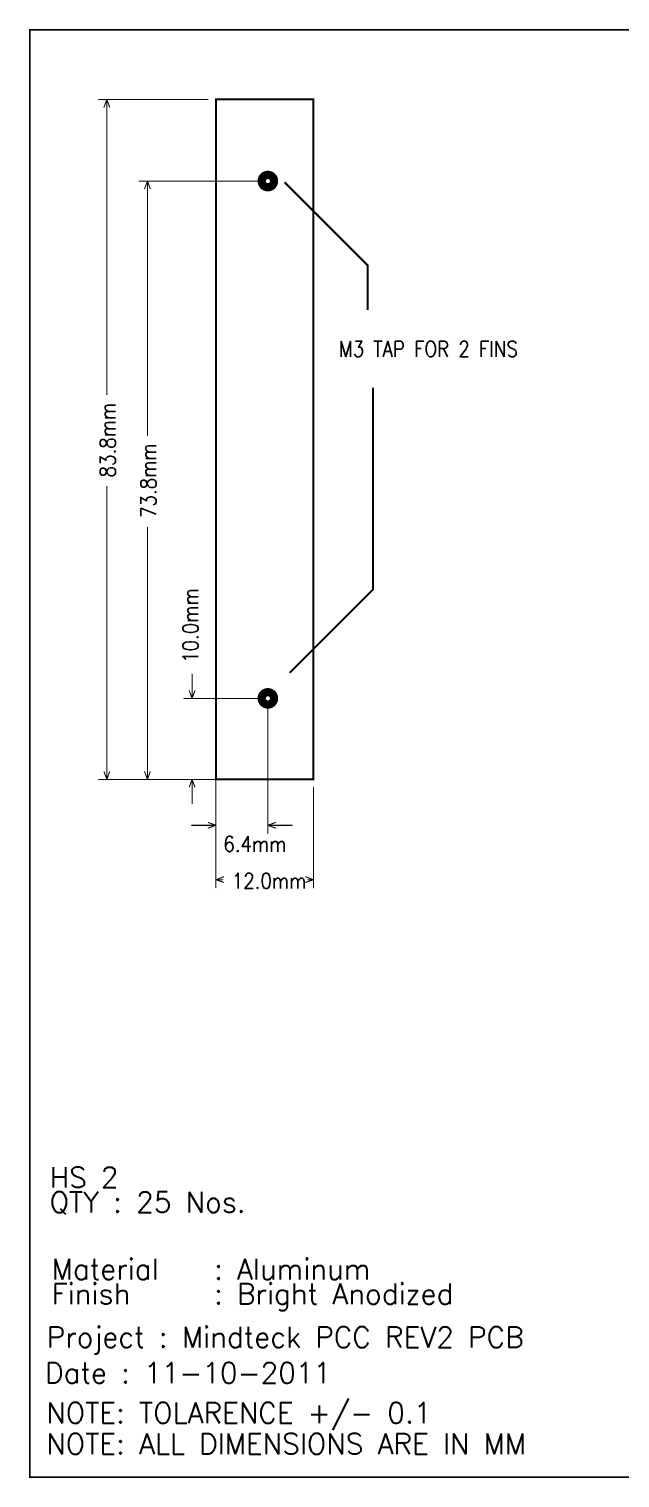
# Model space of a CAD drawing. Extents: x 2.14 to 10.29, y 1.14 to 8.17.
# Drawn here: x 2.14 to 5.01, y 1.14 to 8.17 of the extents above; entities that cross this region are included whole.
import ezdxf

# ---------------------------------------------------------------- set-up
doc = ezdxf.new("R2010")
doc.units = 0
doc.header["$LTSCALE"] = 25
doc.layers.get('0').update_dxf_attribs({"linetype": 'CONTINUOUS'})
doc.styles.get("Standard").update_dxf_attribs({"font": 'simplex'})

# ---------------------------------------------------------------- blocks, each defined once
blk = doc.blocks.new('DISC')
at = {"color": 0, "const_width": 0.5}
blk.add_lwpolyline([(0, 0.25, 1), (0, -0.25, 1)], format="xyb", close=True, dxfattribs=at)

msp = doc.modelspace()

# ---------------------------------------------------------------- linework, layer by layer
at = {"color": 1, "const_width": 0.008}
msp.add_lwpolyline([(2.146, 1.142), (10.281, 1.142), (10.281, 8.165), (2.146, 8.165), (2.146, 1.142)], dxfattribs=at)
at = {"color": 3}
for points, const_width in [([(3.01, 7.827), (2.48, 7.827)], 0.005), ([(2.52, 7.827), (2.506, 7.79)], 0.005), ([(2.52, 6.395), (2.52, 7.827)], 0.005), ([(2.52, 7.827), (2.533, 7.79)], 0.005), ([(3.049, 4.528), (3.049, 7.827), (3.522, 7.827), (3.522, 4.528), (3.049, 4.528)], 0.01), ([(3.26, 7.431), (2.677, 7.431)], 0.005), ([(2.717, 7.431), (2.703, 7.394)], 0.005), ([(2.717, 6.197), (2.717, 7.431)], 0.005), ([(2.717, 7.431), (2.73, 7.394)], 0.005), ([(3.785, 6.805), (3.785, 7.022), (3.382, 7.425)], 0.01), ([(3.811, 6.179), (3.811, 6.429), (3.811, 6.429), (3.811, 5.449), (3.407, 5.045)], 0.01), ([(2.52, 4.528), (2.52, 5.949)], 0.005), ([(2.717, 4.528), (2.717, 5.751)], 0.005), ([(2.933, 4.921), (2.933, 5.039)], 0.005), ([(3.26, 4.921), (2.894, 4.921)], 0.005), ([(2.933, 4.921), (2.92, 4.958)], 0.005), ([(2.933, 4.921), (2.947, 4.958)], 0.005), ([(3.049, 4.882), (3.049, 4.266)], 0.005), ([(3.301, 4.882), (3.301, 4.266)], 0.005), ([(3.01, 4.528), (2.48, 4.528)], 0.005), ([(2.52, 4.528), (2.506, 4.565)], 0.005), ([(2.52, 4.528), (2.533, 4.565)], 0.005), ([(3.246, 4.528), (2.677, 4.528)], 0.005), ([(2.717, 4.528), (2.703, 4.565)], 0.005), ([(2.717, 4.528), (2.73, 4.565)], 0.005), ([(3.26, 4.528), (2.894, 4.528)], 0.005), ([(2.933, 4.528), (2.92, 4.491)], 0.005), ([(2.933, 4.528), (2.933, 4.409)], 0.005), ([(2.933, 4.528), (2.947, 4.491)], 0.005), ([(3.049, 4.488), (3.049, 4.002)], 0.005), ([(3.522, 4.488), (3.522, 4.002)], 0.005), ([(3.049, 4.305), (2.931, 4.305)], 0.005), ([(3.049, 4.305), (3.012, 4.319)], 0.005), ([(3.049, 4.305), (3.012, 4.292)], 0.005), ([(3.301, 4.305), (3.338, 4.319)], 0.005), ([(3.301, 4.305), (3.419, 4.305)], 0.005), ([(3.301, 4.305), (3.338, 4.292)], 0.005), ([(3.049, 4.041), (3.086, 4.055)], 0.005), ([(3.049, 4.041), (3.082, 4.041)], 0.005), ([(3.049, 4.041), (3.086, 4.028)], 0.005), ([(3.522, 4.041), (3.485, 4.055)], 0.005), ([(3.522, 4.041), (3.485, 4.028)], 0.005), ([(3.495, 4.041), (3.522, 4.041)], 0.005)]:
    msp.add_lwpolyline(points, dxfattribs=dict(at, const_width=const_width))
at = {"color": 2, "const_width": 0.04}
for points in [[(3.301, 7.401, -1), (3.301, 7.461, -1), (3.301, 7.401)], [(3.301, 4.891, -1), (3.301, 4.951, -1), (3.301, 4.891)]]:
    msp.add_lwpolyline(points, format="xyb", dxfattribs=at)

# ---------------------------------------------------------------- block references
at = {"color": 3, "xscale": 0.005, "yscale": 0.005}
for p in [(2.48, 7.827), (2.52, 7.827), (2.52, 7.827), (2.52, 7.827), (3.01, 7.827), (2.506, 7.79), (2.533, 7.79), (2.677, 7.431), (2.703, 7.394), (2.717, 7.431), (2.717, 7.431), (2.717, 7.431), (2.73, 7.394), (3.26, 7.431), (2.52, 6.395), (2.717, 6.197), (2.52, 5.949), (2.717, 5.751), (2.933, 5.039), (2.894, 4.921), (2.92, 4.958), (2.933, 4.921), (2.933, 4.921), (2.933, 4.921), (2.947, 4.958), (3.26, 4.921), (3.049, 4.882), (3.301, 4.882), (2.48, 4.528), (2.506, 4.565), (2.52, 4.528), (2.52, 4.528), (2.52, 4.528), (2.533, 4.565), (2.677, 4.528), (2.703, 4.565), (2.717, 4.528), (2.717, 4.528), (2.717, 4.528), (2.73, 4.565), (2.894, 4.528), (2.933, 4.528), (2.933, 4.528), (2.933, 4.528), (3.01, 4.528), (3.246, 4.528), (3.26, 4.528), (2.92, 4.491), (2.947, 4.491), (3.049, 4.488), (3.522, 4.488), (2.933, 4.409), (2.931, 4.305), (3.012, 4.319), (3.012, 4.292), (3.049, 4.305), (3.049, 4.305), (3.049, 4.305), (3.301, 4.305), (3.301, 4.305), (3.301, 4.305), (3.338, 4.319), (3.338, 4.292), (3.419, 4.305), (3.049, 4.266), (3.301, 4.266), (3.049, 4.041), (3.049, 4.041), (3.049, 4.041), (3.082, 4.041), (3.086, 4.055), (3.086, 4.028), (3.485, 4.055), (3.485, 4.028), (3.495, 4.041), (3.522, 4.041), (3.522, 4.041), (3.522, 4.041), (3.049, 4.002), (3.522, 4.002)]:
    msp.add_blockref('DISC', p, dxfattribs=at)

# ---------------------------------------------------------------- texts
at = {"color": 3, "width": 0.866}
for s, p in [('M3 TAP FOR 2 FINS', (3.646, 6.579)), ('6.4mm', (3.085, 4.177)), ('12.0mm', (3.126, 3.998))]:
    msp.add_text(s, height=0.075, dxfattribs=at).set_placement(p)
for s, p in [('83.8mm', (2.562, 5.993)), ('73.8mm', (2.759, 5.796)), ('10.0mm', (2.963, 5.093))]:
    msp.add_text(s, height=0.075, rotation=90, dxfattribs=at).set_placement(p)
at = {"color": 3}
for s, p in [('HS 2', (2.242, 2.547)), ('QTY : 25 Nos.', (2.242, 2.427)), ('Material   : Aluminum', (2.252, 2.102)), ('Finish     : Bright Anodized', (2.252, 1.982)), ('Project : Mindteck PCC REV2 PCB', (2.228, 1.772)), ('Date : 11-10-2011', (2.22, 1.598)), ('NOTE: TOLARENCE +/- 0.1', (2.226, 1.404)), ('NOTE: ALL DIMENSIONS ARE IN MM', (2.226, 1.254))]:
    msp.add_text(s, height=0.1, dxfattribs=at).set_placement(p)

doc.saveas('drawing.dxf')
